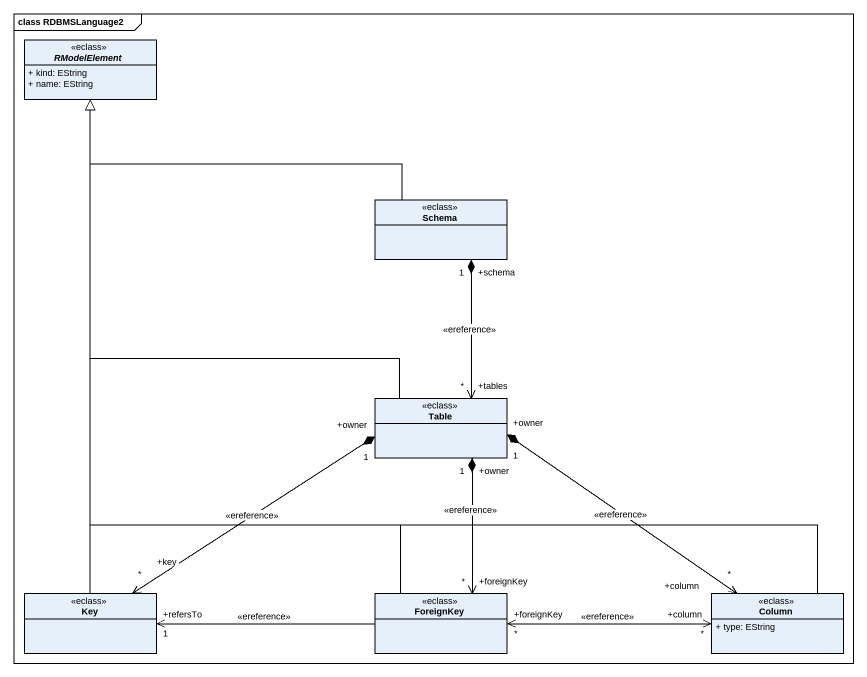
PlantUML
@startuml
mainframe class RDBMSLanguage2
hide circle
hide empty members
skinparam classAttributeIconSize 0
abstract class RModelElement <<eclass>> {
  + kind: EString
  + name: EString
}
class Schema <<eclass>>
class Table <<eclass>>
class Key <<eclass>>
class ForeignKey <<eclass>>
class Column <<eclass>> {
  + type: EString
}
Schema -left-|> RModelElement
Schema "+schema\n1" *--> "+tables\n*" Table : <<ereference>>
Table -up-|> RModelElement
Table "+owner\n1" *-left-> "+key\n*" Key : <<ereference>>
Table "+owner\n1" *--> "+foreignKey\n*" ForeignKey : <<ereference>>
Table "+owner\n1" *-right-> "+column\n*" Column : <<ereference>>
Key -up-|> RModelElement
Key "+refersTo\n1" <-right- ForeignKey : <<ereference>>
ForeignKey -up-|> RModelElement
ForeignKey "+foreignKey\n*" <-right-> "+column\n*" Column : <<ereference>>
Column -up-|> RModelElement
@enduml
